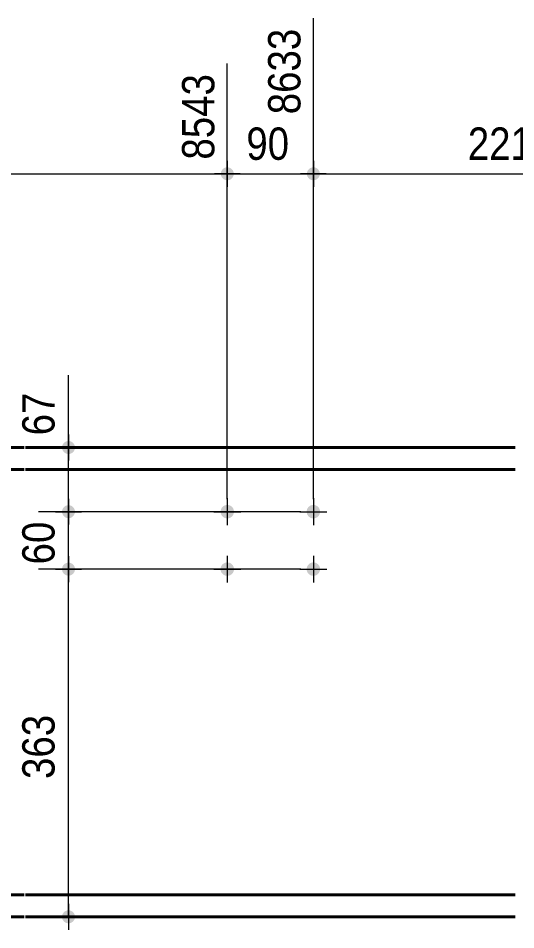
# Model space of a CAD drawing. Header units: millimetres. Extents: x 2 to 410, y 5 to 282.
# Drawn here: x 266.2 to 306.2, y 132.9 to 206.1 of the extents above; entities that cross this region are included whole.
import ezdxf

# ---------------------------------------------------------------- set-up
doc = ezdxf.new("R2010")
doc.units = ezdxf.units.MM
for name, color, linetype, lineweight in [('Boulon', 7, 'Continuous', 0), ('Cotation', 7, 'Continuous', 0), ('Piece', 2, 'Continuous', 0)]:
    doc.layers.add(name, color=color, linetype=linetype, lineweight=lineweight)
doc.styles.add('ARIAL', font='ARIAL.TTF')

# ---------------------------------------------------------------- blocks, each defined once
blk = doc.blocks.new('*A7')
at = {"layer": 'Boulon'}
for points in [[(289.393, 166.469), (289.395, 166.495), (289.398, 166.521), (289.402, 166.547), (289.408, 166.573), (289.415, 166.598), (289.424, 166.623), (289.433, 166.648), (289.444, 166.672), (289.456, 166.696), (289.469, 166.719), (289.483, 166.741), (289.498, 166.763), (289.514, 166.784), (289.532, 166.804), (289.55, 166.823), (289.569, 166.841), (289.589, 166.858), (289.61, 166.875), (289.631, 166.89), (289.654, 166.904), (289.677, 166.917), (289.7, 166.929), (289.724, 166.94), (289.749, 166.949), (289.774, 166.957), (289.8, 166.964), (289.825, 166.97), (289.852, 166.975), (289.878, 166.978), (289.904, 166.98), (289.931, 166.981), (289.957, 166.98), (289.983, 166.978), (290.01, 166.975), (290.036, 166.97), (290.061, 166.964), (290.087, 166.957), (290.112, 166.949), (290.137, 166.94), (290.161, 166.929), (290.184, 166.917), (290.207, 166.904), (290.23, 166.89), (290.251, 166.875), (290.272, 166.858), (290.292, 166.841), (290.311, 166.823), (290.33, 166.804), (290.347, 166.784), (290.363, 166.763), (290.378, 166.741), (290.392, 166.719), (290.405, 166.696), (290.417, 166.672), (290.428, 166.648), (290.438, 166.623), (290.446, 166.598), (290.453, 166.573), (290.459, 166.547), (290.463, 166.521), (290.466, 166.495), (290.468, 166.469), (290.469, 166.442), (290.468, 166.416), (290.466, 166.389), (290.463, 166.363), (290.459, 166.337), (290.453, 166.311), (290.446, 166.286), (290.438, 166.261), (290.428, 166.236), (290.417, 166.212), (290.405, 166.188), (290.392, 166.165), (290.378, 166.143), (290.363, 166.121), (290.347, 166.1), (290.33, 166.08), (290.311, 166.061), (290.292, 166.043), (290.272, 166.026), (290.251, 166.01), (290.23, 165.994), (290.207, 165.98), (290.184, 165.967), (290.161, 165.955), (290.137, 165.945), (290.112, 165.935), (290.087, 165.927), (290.061, 165.92), (290.036, 165.914), (290.01, 165.909), (289.983, 165.906), (289.957, 165.904), (289.931, 165.904), (289.904, 165.904), (289.878, 165.906), (289.852, 165.909), (289.825, 165.914), (289.8, 165.92), (289.774, 165.927), (289.749, 165.935), (289.724, 165.945), (289.7, 165.955), (289.677, 165.967), (289.654, 165.98), (289.631, 165.994), (289.61, 166.01), (289.589, 166.026), (289.569, 166.043), (289.55, 166.061), (289.532, 166.08), (289.514, 166.1), (289.498, 166.121), (289.483, 166.143), (289.469, 166.165), (289.456, 166.188), (289.444, 166.212), (289.433, 166.236), (289.424, 166.261), (289.415, 166.286), (289.408, 166.311), (289.402, 166.337), (289.398, 166.363), (289.395, 166.389), (289.393, 166.416), (289.392, 166.442)], [(289.393, 161.853), (289.395, 161.879), (289.398, 161.906), (289.402, 161.932), (289.408, 161.958), (289.415, 161.983), (289.424, 162.008), (289.433, 162.033), (289.444, 162.057), (289.456, 162.081), (289.469, 162.104), (289.483, 162.126), (289.498, 162.147), (289.514, 162.168), (289.532, 162.188), (289.55, 162.207), (289.569, 162.226), (289.589, 162.243), (289.61, 162.259), (289.631, 162.274), (289.654, 162.289), (289.677, 162.302), (289.7, 162.313), (289.724, 162.324), (289.749, 162.334), (289.774, 162.342), (289.8, 162.349), (289.825, 162.355), (289.852, 162.359), (289.878, 162.363), (289.904, 162.365), (289.931, 162.365), (289.957, 162.365), (289.983, 162.363), (290.01, 162.359), (290.036, 162.355), (290.061, 162.349), (290.087, 162.342), (290.112, 162.334), (290.137, 162.324), (290.161, 162.313), (290.184, 162.302), (290.207, 162.289), (290.23, 162.274), (290.251, 162.259), (290.272, 162.243), (290.292, 162.226), (290.311, 162.207), (290.33, 162.188), (290.347, 162.168), (290.363, 162.147), (290.378, 162.126), (290.392, 162.104), (290.405, 162.081), (290.417, 162.057), (290.428, 162.033), (290.438, 162.008), (290.446, 161.983), (290.453, 161.958), (290.459, 161.932), (290.463, 161.906), (290.466, 161.879), (290.468, 161.853), (290.469, 161.827), (290.468, 161.8), (290.466, 161.774), (290.463, 161.748), (290.459, 161.722), (290.453, 161.696), (290.446, 161.67), (290.438, 161.645), (290.428, 161.621), (290.417, 161.596), (290.405, 161.573), (290.392, 161.55), (290.378, 161.528), (290.363, 161.506), (290.347, 161.485), (290.33, 161.465), (290.311, 161.446), (290.292, 161.428), (290.272, 161.41), (290.251, 161.394), (290.23, 161.379), (290.207, 161.365), (290.184, 161.352), (290.161, 161.34), (290.137, 161.329), (290.112, 161.32), (290.087, 161.311), (290.061, 161.304), (290.036, 161.299), (290.01, 161.294), (289.983, 161.291), (289.957, 161.289), (289.931, 161.288), (289.904, 161.289), (289.878, 161.291), (289.852, 161.294), (289.825, 161.299), (289.8, 161.304), (289.774, 161.311), (289.749, 161.32), (289.724, 161.329), (289.7, 161.34), (289.677, 161.352), (289.654, 161.365), (289.631, 161.379), (289.61, 161.394), (289.589, 161.41), (289.569, 161.428), (289.55, 161.446), (289.532, 161.465), (289.514, 161.485), (289.498, 161.506), (289.483, 161.528), (289.469, 161.55), (289.456, 161.573), (289.444, 161.596), (289.433, 161.621), (289.424, 161.645), (289.415, 161.67), (289.408, 161.696), (289.402, 161.722), (289.398, 161.748), (289.395, 161.774), (289.393, 161.8), (289.392, 161.827)]]:
    blk.add_hatch(color=256, dxfattribs=at).paths.add_polyline_path(points, flags=17)
at = {"layer": 'Boulon', "linetype": 'Continuous', "lineweight": 0}
for p, q in [((289.931, 167.519), (289.931, 165.365)), ((288.854, 166.442), (291.007, 166.442)), ((289.931, 162.904), (289.931, 160.75)), ((288.854, 161.827), (291.007, 161.827))]:
    blk.add_line(p, q, dxfattribs=at)
blk = doc.blocks.new('*A8')
at = {"layer": 'Boulon'}
for points in [[(282.47, 166.469), (282.472, 166.495), (282.475, 166.521), (282.479, 166.547), (282.485, 166.573), (282.492, 166.598), (282.5, 166.623), (282.51, 166.648), (282.521, 166.672), (282.533, 166.696), (282.546, 166.719), (282.56, 166.741), (282.575, 166.763), (282.591, 166.784), (282.608, 166.804), (282.627, 166.823), (282.646, 166.841), (282.666, 166.858), (282.687, 166.875), (282.708, 166.89), (282.731, 166.904), (282.754, 166.917), (282.777, 166.929), (282.801, 166.94), (282.826, 166.949), (282.851, 166.957), (282.877, 166.964), (282.902, 166.97), (282.928, 166.975), (282.955, 166.978), (282.981, 166.98), (283.007, 166.981), (283.034, 166.98), (283.06, 166.978), (283.086, 166.975), (283.113, 166.97), (283.138, 166.964), (283.164, 166.957), (283.189, 166.949), (283.214, 166.94), (283.238, 166.929), (283.261, 166.917), (283.284, 166.904), (283.307, 166.89), (283.328, 166.875), (283.349, 166.858), (283.369, 166.841), (283.388, 166.823), (283.406, 166.804), (283.424, 166.784), (283.44, 166.763), (283.455, 166.741), (283.469, 166.719), (283.482, 166.696), (283.494, 166.672), (283.505, 166.648), (283.514, 166.623), (283.523, 166.598), (283.53, 166.573), (283.536, 166.547), (283.54, 166.521), (283.543, 166.495), (283.545, 166.469), (283.546, 166.442), (283.545, 166.416), (283.543, 166.389), (283.54, 166.363), (283.536, 166.337), (283.53, 166.311), (283.523, 166.286), (283.514, 166.261), (283.505, 166.236), (283.494, 166.212), (283.482, 166.188), (283.469, 166.165), (283.455, 166.143), (283.44, 166.121), (283.424, 166.1), (283.406, 166.08), (283.388, 166.061), (283.369, 166.043), (283.349, 166.026), (283.328, 166.01), (283.307, 165.994), (283.284, 165.98), (283.261, 165.967), (283.238, 165.955), (283.214, 165.945), (283.189, 165.935), (283.164, 165.927), (283.138, 165.92), (283.113, 165.914), (283.086, 165.909), (283.06, 165.906), (283.034, 165.904), (283.007, 165.904), (282.981, 165.904), (282.955, 165.906), (282.928, 165.909), (282.902, 165.914), (282.877, 165.92), (282.851, 165.927), (282.826, 165.935), (282.801, 165.945), (282.777, 165.955), (282.754, 165.967), (282.731, 165.98), (282.708, 165.994), (282.687, 166.01), (282.666, 166.026), (282.646, 166.043), (282.627, 166.061), (282.608, 166.08), (282.591, 166.1), (282.575, 166.121), (282.56, 166.143), (282.546, 166.165), (282.533, 166.188), (282.521, 166.212), (282.51, 166.236), (282.5, 166.261), (282.492, 166.286), (282.485, 166.311), (282.479, 166.337), (282.475, 166.363), (282.472, 166.389), (282.47, 166.416), (282.469, 166.442)], [(282.47, 161.853), (282.472, 161.879), (282.475, 161.906), (282.479, 161.932), (282.485, 161.958), (282.492, 161.983), (282.5, 162.008), (282.51, 162.033), (282.521, 162.057), (282.533, 162.081), (282.546, 162.104), (282.56, 162.126), (282.575, 162.147), (282.591, 162.168), (282.608, 162.188), (282.627, 162.207), (282.646, 162.226), (282.666, 162.243), (282.687, 162.259), (282.708, 162.274), (282.731, 162.289), (282.754, 162.302), (282.777, 162.313), (282.801, 162.324), (282.826, 162.334), (282.851, 162.342), (282.877, 162.349), (282.902, 162.355), (282.928, 162.359), (282.955, 162.363), (282.981, 162.365), (283.007, 162.365), (283.034, 162.365), (283.06, 162.363), (283.086, 162.359), (283.113, 162.355), (283.138, 162.349), (283.164, 162.342), (283.189, 162.334), (283.214, 162.324), (283.238, 162.313), (283.261, 162.302), (283.284, 162.289), (283.307, 162.274), (283.328, 162.259), (283.349, 162.243), (283.369, 162.226), (283.388, 162.207), (283.406, 162.188), (283.424, 162.168), (283.44, 162.147), (283.455, 162.126), (283.469, 162.104), (283.482, 162.081), (283.494, 162.057), (283.505, 162.033), (283.514, 162.008), (283.523, 161.983), (283.53, 161.958), (283.536, 161.932), (283.54, 161.906), (283.543, 161.879), (283.545, 161.853), (283.546, 161.827), (283.545, 161.8), (283.543, 161.774), (283.54, 161.748), (283.536, 161.722), (283.53, 161.696), (283.523, 161.67), (283.514, 161.645), (283.505, 161.621), (283.494, 161.596), (283.482, 161.573), (283.469, 161.55), (283.455, 161.528), (283.44, 161.506), (283.424, 161.485), (283.406, 161.465), (283.388, 161.446), (283.369, 161.428), (283.349, 161.41), (283.328, 161.394), (283.307, 161.379), (283.284, 161.365), (283.261, 161.352), (283.238, 161.34), (283.214, 161.329), (283.189, 161.32), (283.164, 161.311), (283.138, 161.304), (283.113, 161.299), (283.086, 161.294), (283.06, 161.291), (283.034, 161.289), (283.007, 161.288), (282.981, 161.289), (282.955, 161.291), (282.928, 161.294), (282.902, 161.299), (282.877, 161.304), (282.851, 161.311), (282.826, 161.32), (282.801, 161.329), (282.777, 161.34), (282.754, 161.352), (282.731, 161.365), (282.708, 161.379), (282.687, 161.394), (282.666, 161.41), (282.646, 161.428), (282.627, 161.446), (282.608, 161.465), (282.591, 161.485), (282.575, 161.506), (282.56, 161.528), (282.546, 161.55), (282.533, 161.573), (282.521, 161.596), (282.51, 161.621), (282.5, 161.645), (282.492, 161.67), (282.485, 161.696), (282.479, 161.722), (282.475, 161.748), (282.472, 161.774), (282.47, 161.8), (282.469, 161.827)]]:
    blk.add_hatch(color=256, dxfattribs=at).paths.add_polyline_path(points, flags=17)
at = {"layer": 'Boulon', "linetype": 'Continuous', "lineweight": 0}
for p, q in [((283.007, 167.519), (283.007, 165.365)), ((281.931, 166.442), (284.084, 166.442)), ((283.007, 162.904), (283.007, 160.75)), ((281.931, 161.827), (284.084, 161.827))]:
    blk.add_line(p, q, dxfattribs=at)
blk = doc.blocks.new('*A16')
at = {"layer": 'Piece', "color": 2, "linetype": 'Continuous', "lineweight": 40}
for p, q in [((221.75595, 171.595927), (266.679027, 171.595927)), ((266.779027, 171.595927), (306.158974, 171.595927)), ((266.679027, 169.826697), (221.75595, 169.826697)), ((306.158974, 169.826697), (266.779027, 169.826697)), ((266.679027, 135.67285), (221.75595, 135.67285)), ((306.158974, 135.67285), (266.779027, 135.67285)), ((221.75595, 133.90362), (266.679027, 133.90362)), ((266.779027, 133.90362), (306.158974, 133.90362))]:
    blk.add_line(p, q, dxfattribs=at)
blk = doc.blocks.new('*A70')
at = {"layer": 'Cotation'}
for points in [[(270.214, 161.307), (270.188, 161.309), (270.163, 161.312), (270.138, 161.317), (270.113, 161.322), (270.088, 161.329), (270.064, 161.337), (270.04, 161.346), (270.017, 161.357), (269.994, 161.368), (269.972, 161.381), (269.95, 161.394), (269.929, 161.409), (269.909, 161.425), (269.89, 161.441), (269.871, 161.459), (269.854, 161.477), (269.837, 161.497), (269.821, 161.517), (269.807, 161.538), (269.793, 161.559), (269.781, 161.582), (269.769, 161.604), (269.759, 161.628), (269.75, 161.652), (269.742, 161.676), (269.735, 161.7), (269.729, 161.725), (269.725, 161.75), (269.722, 161.776), (269.72, 161.801), (269.719, 161.827), (269.72, 161.852), (269.722, 161.878), (269.725, 161.903), (269.729, 161.928), (269.735, 161.953), (269.742, 161.978), (269.75, 162.002), (269.759, 162.026), (269.769, 162.049), (269.781, 162.072), (269.793, 162.094), (269.807, 162.116), (269.821, 162.136), (269.837, 162.157), (269.854, 162.176), (269.871, 162.194), (269.89, 162.212), (269.909, 162.229), (269.929, 162.244), (269.95, 162.259), (269.972, 162.273), (269.994, 162.285), (270.017, 162.297), (270.04, 162.307), (270.064, 162.316), (270.088, 162.324), (270.113, 162.331), (270.138, 162.337), (270.163, 162.341), (270.188, 162.344), (270.214, 162.346), (270.239, 162.347), (270.265, 162.346), (270.29, 162.344), (270.315, 162.341), (270.341, 162.337), (270.365, 162.331), (270.39, 162.324), (270.414, 162.316), (270.438, 162.307), (270.461, 162.297), (270.484, 162.285), (270.506, 162.273), (270.528, 162.259), (270.549, 162.244), (270.569, 162.229), (270.588, 162.212), (270.607, 162.194), (270.624, 162.176), (270.641, 162.157), (270.657, 162.136), (270.671, 162.116), (270.685, 162.094), (270.698, 162.072), (270.709, 162.049), (270.72, 162.026), (270.729, 162.002), (270.737, 161.978), (270.744, 161.953), (270.749, 161.928), (270.753, 161.903), (270.757, 161.878), (270.758, 161.852), (270.759, 161.827), (270.758, 161.801), (270.757, 161.776), (270.753, 161.75), (270.749, 161.725), (270.744, 161.7), (270.737, 161.676), (270.729, 161.652), (270.72, 161.628), (270.709, 161.604), (270.698, 161.582), (270.685, 161.559), (270.671, 161.538), (270.657, 161.517), (270.641, 161.497), (270.624, 161.477), (270.607, 161.459), (270.588, 161.441), (270.569, 161.425), (270.549, 161.409), (270.528, 161.394), (270.506, 161.381), (270.484, 161.368), (270.461, 161.357), (270.438, 161.346), (270.414, 161.337), (270.39, 161.329), (270.365, 161.322), (270.341, 161.317), (270.315, 161.312), (270.29, 161.309), (270.265, 161.307), (270.239, 161.307)], [(270.214, 133.384), (270.188, 133.386), (270.163, 133.389), (270.138, 133.394), (270.113, 133.399), (270.088, 133.406), (270.064, 133.414), (270.04, 133.423), (270.017, 133.434), (269.994, 133.445), (269.972, 133.458), (269.95, 133.471), (269.929, 133.486), (269.909, 133.502), (269.89, 133.518), (269.871, 133.536), (269.854, 133.554), (269.837, 133.574), (269.821, 133.594), (269.807, 133.615), (269.793, 133.636), (269.781, 133.658), (269.769, 133.681), (269.759, 133.705), (269.75, 133.728), (269.742, 133.753), (269.735, 133.777), (269.729, 133.802), (269.725, 133.827), (269.722, 133.853), (269.72, 133.878), (269.719, 133.904), (269.72, 133.929), (269.722, 133.955), (269.725, 133.98), (269.729, 134.005), (269.735, 134.03), (269.742, 134.055), (269.75, 134.079), (269.759, 134.103), (269.769, 134.126), (269.781, 134.149), (269.793, 134.171), (269.807, 134.193), (269.821, 134.213), (269.837, 134.234), (269.854, 134.253), (269.871, 134.271), (269.89, 134.289), (269.909, 134.306), (269.929, 134.321), (269.95, 134.336), (269.972, 134.35), (269.994, 134.362), (270.017, 134.374), (270.04, 134.384), (270.064, 134.393), (270.088, 134.401), (270.113, 134.408), (270.138, 134.414), (270.163, 134.418), (270.188, 134.421), (270.214, 134.423), (270.239, 134.424), (270.265, 134.423), (270.29, 134.421), (270.315, 134.418), (270.341, 134.414), (270.365, 134.408), (270.39, 134.401), (270.414, 134.393), (270.438, 134.384), (270.461, 134.374), (270.484, 134.362), (270.506, 134.35), (270.528, 134.336), (270.549, 134.321), (270.569, 134.306), (270.588, 134.289), (270.607, 134.271), (270.624, 134.253), (270.641, 134.234), (270.657, 134.213), (270.671, 134.193), (270.685, 134.171), (270.698, 134.149), (270.709, 134.126), (270.72, 134.103), (270.729, 134.079), (270.737, 134.055), (270.744, 134.03), (270.749, 134.005), (270.753, 133.98), (270.757, 133.955), (270.758, 133.929), (270.759, 133.904), (270.758, 133.878), (270.757, 133.853), (270.753, 133.827), (270.749, 133.802), (270.744, 133.777), (270.737, 133.753), (270.729, 133.728), (270.72, 133.705), (270.709, 133.681), (270.698, 133.658), (270.685, 133.636), (270.671, 133.615), (270.657, 133.594), (270.641, 133.574), (270.624, 133.554), (270.607, 133.536), (270.588, 133.518), (270.569, 133.502), (270.549, 133.486), (270.528, 133.471), (270.506, 133.458), (270.484, 133.445), (270.461, 133.434), (270.438, 133.423), (270.414, 133.414), (270.39, 133.406), (270.365, 133.399), (270.341, 133.394), (270.315, 133.389), (270.29, 133.386), (270.265, 133.384), (270.239, 133.384)]]:
    blk.add_hatch(color=256, dxfattribs=at).paths.add_polyline_path(points, flags=17)
at = {"layer": 'Cotation', "linetype": 'Continuous', "lineweight": 0}
for p, q in [((270.239, 162.867), (270.239, 160.787)), ((270.239, 161.827), (270.239, 162.867)), ((288.931, 161.827), (269.639, 161.827)), ((269.639, 161.827), (271.279, 161.827)), ((270.239, 133.904), (270.239, 161.827)), ((270.239, 134.944), (270.239, 132.864)), ((282.007, 133.904), (267.819, 133.904)), ((269.199, 133.904), (271.279, 133.904)), ((270.239, 133.904), (270.239, 132.864))]:
    blk.add_line(p, q, dxfattribs=at)
at = {"layer": 'Cotation'}
for p in [(270.239, 161.827), (270.239, 133.904)]:
    blk.add_point(p, dxfattribs=at)
at = {"layer": 'Cotation', "style": 'ARIAL', "width": 0.85}
blk.add_text('363', height=2.6, rotation=90.00021, dxfattribs=at).set_placement((269.119, 144.973))
blk = doc.blocks.new('*A71')
at = {"layer": 'Cotation'}
for points in [[(270.214, 165.923), (270.188, 165.925), (270.163, 165.928), (270.138, 165.932), (270.113, 165.938), (270.088, 165.944), (270.064, 165.952), (270.04, 165.962), (270.017, 165.972), (269.994, 165.983), (269.972, 165.996), (269.95, 166.01), (269.929, 166.024), (269.909, 166.04), (269.89, 166.057), (269.871, 166.074), (269.854, 166.093), (269.837, 166.112), (269.821, 166.132), (269.807, 166.153), (269.793, 166.175), (269.781, 166.197), (269.769, 166.22), (269.759, 166.243), (269.75, 166.267), (269.742, 166.291), (269.735, 166.316), (269.729, 166.341), (269.725, 166.366), (269.722, 166.391), (269.72, 166.417), (269.719, 166.442), (269.72, 166.468), (269.722, 166.493), (269.725, 166.518), (269.729, 166.544), (269.735, 166.568), (269.742, 166.593), (269.75, 166.617), (269.759, 166.641), (269.769, 166.664), (269.781, 166.687), (269.793, 166.709), (269.807, 166.731), (269.821, 166.752), (269.837, 166.772), (269.854, 166.791), (269.871, 166.81), (269.89, 166.827), (269.909, 166.844), (269.929, 166.86), (269.95, 166.874), (269.972, 166.888), (269.994, 166.901), (270.017, 166.912), (270.04, 166.922), (270.064, 166.932), (270.088, 166.94), (270.113, 166.946), (270.138, 166.952), (270.163, 166.956), (270.188, 166.96), (270.214, 166.961), (270.239, 166.962), (270.265, 166.961), (270.29, 166.96), (270.315, 166.956), (270.341, 166.952), (270.365, 166.946), (270.39, 166.94), (270.414, 166.932), (270.438, 166.922), (270.461, 166.912), (270.484, 166.901), (270.506, 166.888), (270.528, 166.874), (270.549, 166.86), (270.569, 166.844), (270.588, 166.827), (270.607, 166.81), (270.624, 166.791), (270.641, 166.772), (270.657, 166.752), (270.671, 166.731), (270.685, 166.709), (270.698, 166.687), (270.709, 166.664), (270.72, 166.641), (270.729, 166.617), (270.737, 166.593), (270.744, 166.568), (270.749, 166.544), (270.753, 166.518), (270.757, 166.493), (270.758, 166.468), (270.759, 166.442), (270.758, 166.417), (270.757, 166.391), (270.753, 166.366), (270.749, 166.341), (270.744, 166.316), (270.737, 166.291), (270.729, 166.267), (270.72, 166.243), (270.709, 166.22), (270.698, 166.197), (270.685, 166.175), (270.671, 166.153), (270.657, 166.132), (270.641, 166.112), (270.624, 166.093), (270.607, 166.074), (270.588, 166.057), (270.569, 166.04), (270.549, 166.024), (270.528, 166.01), (270.506, 165.996), (270.484, 165.983), (270.461, 165.972), (270.438, 165.962), (270.414, 165.952), (270.39, 165.944), (270.365, 165.938), (270.341, 165.932), (270.315, 165.928), (270.29, 165.925), (270.265, 165.923), (270.239, 165.922)], [(270.214, 161.307), (270.188, 161.309), (270.163, 161.312), (270.138, 161.317), (270.113, 161.322), (270.088, 161.329), (270.064, 161.337), (270.04, 161.346), (270.017, 161.357), (269.994, 161.368), (269.972, 161.381), (269.95, 161.394), (269.929, 161.409), (269.909, 161.425), (269.89, 161.441), (269.871, 161.459), (269.854, 161.477), (269.837, 161.497), (269.821, 161.517), (269.807, 161.538), (269.793, 161.559), (269.781, 161.582), (269.769, 161.604), (269.759, 161.628), (269.75, 161.652), (269.742, 161.676), (269.735, 161.7), (269.729, 161.725), (269.725, 161.75), (269.722, 161.776), (269.72, 161.801), (269.719, 161.827), (269.72, 161.852), (269.722, 161.878), (269.725, 161.903), (269.729, 161.928), (269.735, 161.953), (269.742, 161.978), (269.75, 162.002), (269.759, 162.026), (269.769, 162.049), (269.781, 162.072), (269.793, 162.094), (269.807, 162.116), (269.821, 162.136), (269.837, 162.157), (269.854, 162.176), (269.871, 162.194), (269.89, 162.212), (269.909, 162.229), (269.929, 162.244), (269.95, 162.259), (269.972, 162.273), (269.994, 162.285), (270.017, 162.297), (270.04, 162.307), (270.064, 162.316), (270.088, 162.324), (270.113, 162.331), (270.138, 162.337), (270.163, 162.341), (270.188, 162.344), (270.214, 162.346), (270.239, 162.347), (270.265, 162.346), (270.29, 162.344), (270.315, 162.341), (270.341, 162.337), (270.365, 162.331), (270.39, 162.324), (270.414, 162.316), (270.438, 162.307), (270.461, 162.297), (270.484, 162.285), (270.506, 162.273), (270.528, 162.259), (270.549, 162.244), (270.569, 162.229), (270.588, 162.212), (270.607, 162.194), (270.624, 162.176), (270.641, 162.157), (270.657, 162.136), (270.671, 162.116), (270.685, 162.094), (270.698, 162.072), (270.709, 162.049), (270.72, 162.026), (270.729, 162.002), (270.737, 161.978), (270.744, 161.953), (270.749, 161.928), (270.753, 161.903), (270.757, 161.878), (270.758, 161.852), (270.759, 161.827), (270.758, 161.801), (270.757, 161.776), (270.753, 161.75), (270.749, 161.725), (270.744, 161.7), (270.737, 161.676), (270.729, 161.652), (270.72, 161.628), (270.709, 161.604), (270.698, 161.582), (270.685, 161.559), (270.671, 161.538), (270.657, 161.517), (270.641, 161.497), (270.624, 161.477), (270.607, 161.459), (270.588, 161.441), (270.569, 161.425), (270.549, 161.409), (270.528, 161.394), (270.506, 161.381), (270.484, 161.368), (270.461, 161.357), (270.438, 161.346), (270.414, 161.337), (270.39, 161.329), (270.365, 161.322), (270.341, 161.317), (270.315, 161.312), (270.29, 161.309), (270.265, 161.307), (270.239, 161.307)]]:
    blk.add_hatch(color=256, dxfattribs=at).paths.add_polyline_path(points, flags=17)
at = {"layer": 'Cotation', "linetype": 'Continuous', "lineweight": 0}
for p, q in [((270.239, 167.482), (270.239, 165.402)), ((270.239, 166.442), (270.239, 167.482)), ((288.931, 166.442), (267.819, 166.442)), ((269.199, 166.442), (271.279, 166.442)), ((270.239, 161.827), (270.239, 166.442)), ((270.239, 162.867), (270.239, 160.787)), ((288.931, 161.827), (267.819, 161.827)), ((269.199, 161.827), (271.279, 161.827)), ((270.239, 161.827), (270.239, 160.787))]:
    blk.add_line(p, q, dxfattribs=at)
at = {"layer": 'Cotation'}
for p in [(270.239, 166.442), (270.239, 161.827)]:
    blk.add_point(p, dxfattribs=at)
at = {"layer": 'Cotation', "style": 'ARIAL', "width": 0.85}
blk.add_text('60', height=2.6, rotation=90.00021, dxfattribs=at).set_placement((269.119, 162.206))
blk = doc.blocks.new('*A72')
at = {"layer": 'Cotation'}
for points in [[(270.214, 171.077), (270.188, 171.078), (270.163, 171.082), (270.138, 171.086), (270.113, 171.092), (270.088, 171.098), (270.064, 171.106), (270.04, 171.116), (270.017, 171.126), (269.994, 171.137), (269.972, 171.15), (269.95, 171.164), (269.929, 171.178), (269.909, 171.194), (269.89, 171.211), (269.871, 171.228), (269.854, 171.247), (269.837, 171.266), (269.821, 171.286), (269.807, 171.307), (269.793, 171.329), (269.781, 171.351), (269.769, 171.374), (269.759, 171.397), (269.75, 171.421), (269.742, 171.445), (269.735, 171.47), (269.729, 171.494), (269.725, 171.52), (269.722, 171.545), (269.72, 171.57), (269.719, 171.596), (269.72, 171.621), (269.722, 171.647), (269.725, 171.672), (269.729, 171.697), (269.735, 171.722), (269.742, 171.747), (269.75, 171.771), (269.759, 171.795), (269.769, 171.818), (269.781, 171.841), (269.793, 171.863), (269.807, 171.885), (269.821, 171.906), (269.837, 171.926), (269.854, 171.945), (269.871, 171.964), (269.89, 171.981), (269.909, 171.998), (269.929, 172.014), (269.95, 172.028), (269.972, 172.042), (269.994, 172.055), (270.017, 172.066), (270.04, 172.076), (270.064, 172.086), (270.088, 172.094), (270.113, 172.1), (270.138, 172.106), (270.163, 172.11), (270.188, 172.113), (270.214, 172.115), (270.239, 172.116), (270.265, 172.115), (270.29, 172.113), (270.315, 172.11), (270.341, 172.106), (270.365, 172.1), (270.39, 172.094), (270.414, 172.086), (270.438, 172.076), (270.461, 172.066), (270.484, 172.055), (270.506, 172.042), (270.528, 172.028), (270.549, 172.014), (270.569, 171.998), (270.588, 171.981), (270.607, 171.964), (270.624, 171.945), (270.641, 171.926), (270.657, 171.906), (270.671, 171.885), (270.685, 171.863), (270.698, 171.841), (270.709, 171.818), (270.72, 171.795), (270.729, 171.771), (270.737, 171.747), (270.744, 171.722), (270.749, 171.697), (270.753, 171.672), (270.757, 171.647), (270.758, 171.621), (270.759, 171.596), (270.758, 171.57), (270.757, 171.545), (270.753, 171.52), (270.749, 171.494), (270.744, 171.47), (270.737, 171.445), (270.729, 171.421), (270.72, 171.397), (270.709, 171.374), (270.698, 171.351), (270.685, 171.329), (270.671, 171.307), (270.657, 171.286), (270.641, 171.266), (270.624, 171.247), (270.607, 171.228), (270.588, 171.211), (270.569, 171.194), (270.549, 171.178), (270.528, 171.164), (270.506, 171.15), (270.484, 171.137), (270.461, 171.126), (270.438, 171.116), (270.414, 171.106), (270.39, 171.098), (270.365, 171.092), (270.341, 171.086), (270.315, 171.082), (270.29, 171.078), (270.265, 171.077), (270.239, 171.076)], [(270.214, 165.923), (270.188, 165.925), (270.163, 165.928), (270.138, 165.932), (270.113, 165.938), (270.088, 165.944), (270.064, 165.952), (270.04, 165.962), (270.017, 165.972), (269.994, 165.983), (269.972, 165.996), (269.95, 166.01), (269.929, 166.024), (269.909, 166.04), (269.89, 166.057), (269.871, 166.074), (269.854, 166.093), (269.837, 166.112), (269.821, 166.132), (269.807, 166.153), (269.793, 166.175), (269.781, 166.197), (269.769, 166.22), (269.759, 166.243), (269.75, 166.267), (269.742, 166.291), (269.735, 166.316), (269.729, 166.341), (269.725, 166.366), (269.722, 166.391), (269.72, 166.417), (269.719, 166.442), (269.72, 166.468), (269.722, 166.493), (269.725, 166.518), (269.729, 166.544), (269.735, 166.568), (269.742, 166.593), (269.75, 166.617), (269.759, 166.641), (269.769, 166.664), (269.781, 166.687), (269.793, 166.709), (269.807, 166.731), (269.821, 166.752), (269.837, 166.772), (269.854, 166.791), (269.871, 166.81), (269.89, 166.827), (269.909, 166.844), (269.929, 166.86), (269.95, 166.874), (269.972, 166.888), (269.994, 166.901), (270.017, 166.912), (270.04, 166.922), (270.064, 166.932), (270.088, 166.94), (270.113, 166.946), (270.138, 166.952), (270.163, 166.956), (270.188, 166.96), (270.214, 166.961), (270.239, 166.962), (270.265, 166.961), (270.29, 166.96), (270.315, 166.956), (270.341, 166.952), (270.365, 166.946), (270.39, 166.94), (270.414, 166.932), (270.438, 166.922), (270.461, 166.912), (270.484, 166.901), (270.506, 166.888), (270.528, 166.874), (270.549, 166.86), (270.569, 166.844), (270.588, 166.827), (270.607, 166.81), (270.624, 166.791), (270.641, 166.772), (270.657, 166.752), (270.671, 166.731), (270.685, 166.709), (270.698, 166.687), (270.709, 166.664), (270.72, 166.641), (270.729, 166.617), (270.737, 166.593), (270.744, 166.568), (270.749, 166.544), (270.753, 166.518), (270.757, 166.493), (270.758, 166.468), (270.759, 166.442), (270.758, 166.417), (270.757, 166.391), (270.753, 166.366), (270.749, 166.341), (270.744, 166.316), (270.737, 166.291), (270.729, 166.267), (270.72, 166.243), (270.709, 166.22), (270.698, 166.197), (270.685, 166.175), (270.671, 166.153), (270.657, 166.132), (270.641, 166.112), (270.624, 166.093), (270.607, 166.074), (270.588, 166.057), (270.569, 166.04), (270.549, 166.024), (270.528, 166.01), (270.506, 165.996), (270.484, 165.983), (270.461, 165.972), (270.438, 165.962), (270.414, 165.952), (270.39, 165.944), (270.365, 165.938), (270.341, 165.932), (270.315, 165.928), (270.29, 165.925), (270.265, 165.923), (270.239, 165.922)]]:
    blk.add_hatch(color=256, dxfattribs=at).paths.add_polyline_path(points, flags=17)
at = {"layer": 'Cotation', "linetype": 'Continuous', "lineweight": 0}
for p, q in [((270.239, 171.596), (270.239, 177.403)), ((270.239, 171.596), (270.239, 177.403)), ((270.239, 172.636), (270.239, 170.556)), ((282.007, 171.596), (267.819, 171.596)), ((269.199, 171.596), (271.279, 171.596)), ((270.239, 166.442), (270.239, 171.596)), ((270.239, 167.482), (270.239, 165.402)), ((288.931, 166.442), (269.639, 166.442)), ((269.639, 166.442), (271.279, 166.442)), ((270.239, 166.442), (270.239, 165.402))]:
    blk.add_line(p, q, dxfattribs=at)
at = {"layer": 'Cotation'}
for p in [(270.239, 171.596), (270.239, 166.442)]:
    blk.add_point(p, dxfattribs=at)
at = {"layer": 'Cotation', "style": 'ARIAL', "width": 0.85}
blk.add_text('67', height=2.6, rotation=90.00021, dxfattribs=at).set_placement((269.119, 172.571))
blk = doc.blocks.new('*A88')
at = {"layer": 'Cotation'}
blk.add_hatch(color=256, dxfattribs=at).paths.add_polyline_path([(282.982, 193.059), (282.956, 193.061), (282.931, 193.064), (282.906, 193.069), (282.881, 193.074), (282.857, 193.081), (282.832, 193.089), (282.808, 193.098), (282.785, 193.108), (282.762, 193.12), (282.74, 193.133), (282.719, 193.146), (282.698, 193.161), (282.678, 193.177), (282.658, 193.193), (282.64, 193.211), (282.622, 193.229), (282.605, 193.249), (282.59, 193.269), (282.575, 193.29), (282.561, 193.311), (282.549, 193.333), (282.537, 193.356), (282.527, 193.38), (282.518, 193.403), (282.51, 193.428), (282.503, 193.452), (282.497, 193.477), (282.493, 193.502), (282.49, 193.528), (282.488, 193.553), (282.487, 193.579), (282.488, 193.604), (282.49, 193.63), (282.493, 193.655), (282.497, 193.68), (282.503, 193.705), (282.51, 193.73), (282.518, 193.754), (282.527, 193.778), (282.537, 193.801), (282.549, 193.824), (282.561, 193.846), (282.575, 193.867), (282.59, 193.888), (282.605, 193.908), (282.622, 193.928), (282.64, 193.946), (282.658, 193.964), (282.678, 193.981), (282.698, 193.996), (282.719, 194.011), (282.74, 194.025), (282.762, 194.037), (282.785, 194.049), (282.808, 194.059), (282.832, 194.068), (282.857, 194.076), (282.881, 194.083), (282.906, 194.089), (282.931, 194.093), (282.956, 194.096), (282.982, 194.098), (283.007, 194.099), (283.033, 194.098), (283.058, 194.096), (283.084, 194.093), (283.109, 194.089), (283.134, 194.083), (283.158, 194.076), (283.183, 194.068), (283.206, 194.059), (283.23, 194.049), (283.253, 194.037), (283.275, 194.025), (283.296, 194.011), (283.317, 193.996), (283.337, 193.981), (283.357, 193.964), (283.375, 193.946), (283.393, 193.928), (283.409, 193.908), (283.425, 193.888), (283.44, 193.867), (283.453, 193.846), (283.466, 193.824), (283.478, 193.801), (283.488, 193.778), (283.497, 193.754), (283.505, 193.73), (283.512, 193.705), (283.517, 193.68), (283.522, 193.655), (283.525, 193.63), (283.527, 193.604), (283.527, 193.579), (283.527, 193.553), (283.525, 193.528), (283.522, 193.502), (283.517, 193.477), (283.512, 193.452), (283.505, 193.428), (283.497, 193.403), (283.488, 193.38), (283.478, 193.356), (283.466, 193.333), (283.453, 193.311), (283.44, 193.29), (283.425, 193.269), (283.409, 193.249), (283.393, 193.229), (283.375, 193.211), (283.357, 193.193), (283.337, 193.177), (283.317, 193.161), (283.296, 193.146), (283.275, 193.133), (283.253, 193.12), (283.23, 193.108), (283.206, 193.098), (283.183, 193.089), (283.158, 193.081), (283.134, 193.074), (283.109, 193.069), (283.084, 193.064), (283.058, 193.061), (283.033, 193.059), (283.007, 193.059)], flags=17)
at = {"layer": 'Cotation', "linetype": 'Continuous', "lineweight": 0}
for p, q in [((283.007, 167.442), (283.007, 202.432)), ((283.007, 194.619), (283.007, 192.539)), ((205.428, 193.579), (283.007, 193.579)), ((284.047, 193.579), (281.967, 193.579)), ((283.007, 193.579), (284.047, 193.579))]:
    blk.add_line(p, q, dxfattribs=at)
at = {"layer": 'Cotation'}
blk.add_point((283.007, 193.579), dxfattribs=at)
at = {"layer": 'Cotation', "style": 'ARIAL', "width": 0.85}
blk.add_text('8543', height=2.6, rotation=90.00021, dxfattribs=at).set_placement((281.967, 194.719))
blk = doc.blocks.new('*A89')
at = {"layer": 'Cotation'}
for points in [[(282.982, 193.059), (282.956, 193.061), (282.931, 193.064), (282.906, 193.069), (282.881, 193.074), (282.857, 193.081), (282.832, 193.089), (282.808, 193.098), (282.785, 193.108), (282.762, 193.12), (282.74, 193.133), (282.719, 193.146), (282.698, 193.161), (282.678, 193.177), (282.658, 193.193), (282.64, 193.211), (282.622, 193.229), (282.605, 193.249), (282.59, 193.269), (282.575, 193.29), (282.561, 193.311), (282.549, 193.333), (282.537, 193.356), (282.527, 193.38), (282.518, 193.403), (282.51, 193.428), (282.503, 193.452), (282.497, 193.477), (282.493, 193.502), (282.49, 193.528), (282.488, 193.553), (282.487, 193.579), (282.488, 193.604), (282.49, 193.63), (282.493, 193.655), (282.497, 193.68), (282.503, 193.705), (282.51, 193.73), (282.518, 193.754), (282.527, 193.778), (282.537, 193.801), (282.549, 193.824), (282.561, 193.846), (282.575, 193.867), (282.59, 193.888), (282.605, 193.908), (282.622, 193.928), (282.64, 193.946), (282.658, 193.964), (282.678, 193.981), (282.698, 193.996), (282.719, 194.011), (282.74, 194.025), (282.762, 194.037), (282.785, 194.049), (282.808, 194.059), (282.832, 194.068), (282.857, 194.076), (282.881, 194.083), (282.906, 194.089), (282.931, 194.093), (282.956, 194.096), (282.982, 194.098), (283.007, 194.099), (283.033, 194.098), (283.058, 194.096), (283.084, 194.093), (283.109, 194.089), (283.134, 194.083), (283.158, 194.076), (283.183, 194.068), (283.206, 194.059), (283.23, 194.049), (283.253, 194.037), (283.275, 194.025), (283.296, 194.011), (283.317, 193.996), (283.337, 193.981), (283.357, 193.964), (283.375, 193.946), (283.393, 193.928), (283.409, 193.908), (283.425, 193.888), (283.44, 193.867), (283.453, 193.846), (283.466, 193.824), (283.478, 193.801), (283.488, 193.778), (283.497, 193.754), (283.505, 193.73), (283.512, 193.705), (283.517, 193.68), (283.522, 193.655), (283.525, 193.63), (283.527, 193.604), (283.527, 193.579), (283.527, 193.553), (283.525, 193.528), (283.522, 193.502), (283.517, 193.477), (283.512, 193.452), (283.505, 193.428), (283.497, 193.403), (283.488, 193.38), (283.478, 193.356), (283.466, 193.333), (283.453, 193.311), (283.44, 193.29), (283.425, 193.269), (283.409, 193.249), (283.393, 193.229), (283.375, 193.211), (283.357, 193.193), (283.337, 193.177), (283.317, 193.161), (283.296, 193.146), (283.275, 193.133), (283.253, 193.12), (283.23, 193.108), (283.206, 193.098), (283.183, 193.089), (283.158, 193.081), (283.134, 193.074), (283.109, 193.069), (283.084, 193.064), (283.058, 193.061), (283.033, 193.059), (283.007, 193.059)], [(289.905, 193.059), (289.88, 193.061), (289.854, 193.064), (289.829, 193.069), (289.804, 193.074), (289.78, 193.081), (289.755, 193.089), (289.732, 193.098), (289.708, 193.108), (289.685, 193.12), (289.663, 193.133), (289.642, 193.146), (289.621, 193.161), (289.601, 193.177), (289.581, 193.193), (289.563, 193.211), (289.545, 193.229), (289.529, 193.249), (289.513, 193.269), (289.498, 193.29), (289.485, 193.311), (289.472, 193.333), (289.46, 193.356), (289.45, 193.38), (289.441, 193.403), (289.433, 193.428), (289.426, 193.452), (289.421, 193.477), (289.416, 193.502), (289.413, 193.528), (289.411, 193.553), (289.411, 193.579), (289.411, 193.604), (289.413, 193.63), (289.416, 193.655), (289.421, 193.68), (289.426, 193.705), (289.433, 193.73), (289.441, 193.754), (289.45, 193.778), (289.46, 193.801), (289.472, 193.824), (289.485, 193.846), (289.498, 193.867), (289.513, 193.888), (289.529, 193.908), (289.545, 193.928), (289.563, 193.946), (289.581, 193.964), (289.601, 193.981), (289.621, 193.996), (289.642, 194.011), (289.663, 194.025), (289.685, 194.037), (289.708, 194.049), (289.732, 194.059), (289.755, 194.068), (289.78, 194.076), (289.804, 194.083), (289.829, 194.089), (289.854, 194.093), (289.88, 194.096), (289.905, 194.098), (289.931, 194.099), (289.956, 194.098), (289.982, 194.096), (290.007, 194.093), (290.032, 194.089), (290.057, 194.083), (290.081, 194.076), (290.106, 194.068), (290.13, 194.059), (290.153, 194.049), (290.176, 194.037), (290.198, 194.025), (290.219, 194.011), (290.24, 193.996), (290.26, 193.981), (290.28, 193.964), (290.298, 193.946), (290.316, 193.928), (290.333, 193.908), (290.348, 193.888), (290.363, 193.867), (290.377, 193.846), (290.389, 193.824), (290.401, 193.801), (290.411, 193.778), (290.42, 193.754), (290.428, 193.73), (290.435, 193.705), (290.441, 193.68), (290.445, 193.655), (290.448, 193.63), (290.45, 193.604), (290.451, 193.579), (290.45, 193.553), (290.448, 193.528), (290.445, 193.502), (290.441, 193.477), (290.435, 193.452), (290.428, 193.428), (290.42, 193.403), (290.411, 193.38), (290.401, 193.356), (290.389, 193.333), (290.377, 193.311), (290.363, 193.29), (290.348, 193.269), (290.333, 193.249), (290.316, 193.229), (290.298, 193.211), (290.28, 193.193), (290.26, 193.177), (290.24, 193.161), (290.219, 193.146), (290.198, 193.133), (290.176, 193.12), (290.153, 193.108), (290.13, 193.098), (290.106, 193.089), (290.081, 193.081), (290.057, 193.074), (290.032, 193.069), (290.007, 193.064), (289.982, 193.061), (289.956, 193.059), (289.931, 193.059)]]:
    blk.add_hatch(color=256, dxfattribs=at).paths.add_polyline_path(points, flags=17)
at = {"layer": 'Cotation', "linetype": 'Continuous', "lineweight": 0}
for p, q in [((289.931, 167.442), (289.931, 206.072)), ((283.007, 167.442), (283.007, 202.432)), ((283.007, 194.619), (283.007, 192.539)), ((289.931, 194.619), (289.931, 192.539)), ((284.047, 193.579), (281.967, 193.579)), ((283.007, 193.579), (281.967, 193.579)), ((283.007, 193.579), (289.931, 193.579)), ((290.971, 193.579), (288.891, 193.579)), ((289.931, 193.579), (290.971, 193.579))]:
    blk.add_line(p, q, dxfattribs=at)
at = {"layer": 'Cotation'}
for p in [(283.007, 193.579), (289.931, 193.579)]:
    blk.add_point(p, dxfattribs=at)
at = {"layer": 'Cotation', "style": 'ARIAL', "width": 0.85}
blk.add_text('8633', height=2.6, rotation=90.00021, dxfattribs=at).set_placement((288.891, 198.359))
blk.add_text('90', height=2.6, dxfattribs=at).set_placement((284.541, 194.699))
blk = doc.blocks.new('*A90')
at = {"layer": 'Cotation'}
for points in [[(289.905, 193.059), (289.88, 193.061), (289.854, 193.064), (289.829, 193.069), (289.804, 193.074), (289.78, 193.081), (289.755, 193.089), (289.732, 193.098), (289.708, 193.108), (289.685, 193.12), (289.663, 193.133), (289.642, 193.146), (289.621, 193.161), (289.601, 193.177), (289.581, 193.193), (289.563, 193.211), (289.545, 193.229), (289.529, 193.249), (289.513, 193.269), (289.498, 193.29), (289.485, 193.311), (289.472, 193.333), (289.46, 193.356), (289.45, 193.38), (289.441, 193.403), (289.433, 193.428), (289.426, 193.452), (289.421, 193.477), (289.416, 193.502), (289.413, 193.528), (289.411, 193.553), (289.411, 193.579), (289.411, 193.604), (289.413, 193.63), (289.416, 193.655), (289.421, 193.68), (289.426, 193.705), (289.433, 193.73), (289.441, 193.754), (289.45, 193.778), (289.46, 193.801), (289.472, 193.824), (289.485, 193.846), (289.498, 193.867), (289.513, 193.888), (289.529, 193.908), (289.545, 193.928), (289.563, 193.946), (289.581, 193.964), (289.601, 193.981), (289.621, 193.996), (289.642, 194.011), (289.663, 194.025), (289.685, 194.037), (289.708, 194.049), (289.732, 194.059), (289.755, 194.068), (289.78, 194.076), (289.804, 194.083), (289.829, 194.089), (289.854, 194.093), (289.88, 194.096), (289.905, 194.098), (289.931, 194.099), (289.956, 194.098), (289.982, 194.096), (290.007, 194.093), (290.032, 194.089), (290.057, 194.083), (290.081, 194.076), (290.106, 194.068), (290.13, 194.059), (290.153, 194.049), (290.176, 194.037), (290.198, 194.025), (290.219, 194.011), (290.24, 193.996), (290.26, 193.981), (290.28, 193.964), (290.298, 193.946), (290.316, 193.928), (290.333, 193.908), (290.348, 193.888), (290.363, 193.867), (290.377, 193.846), (290.389, 193.824), (290.401, 193.801), (290.411, 193.778), (290.42, 193.754), (290.428, 193.73), (290.435, 193.705), (290.441, 193.68), (290.445, 193.655), (290.448, 193.63), (290.45, 193.604), (290.451, 193.579), (290.45, 193.553), (290.448, 193.528), (290.445, 193.502), (290.441, 193.477), (290.435, 193.452), (290.428, 193.428), (290.42, 193.403), (290.411, 193.38), (290.401, 193.356), (290.389, 193.333), (290.377, 193.311), (290.363, 193.29), (290.348, 193.269), (290.333, 193.249), (290.316, 193.229), (290.298, 193.211), (290.28, 193.193), (290.26, 193.177), (290.24, 193.161), (290.219, 193.146), (290.198, 193.133), (290.176, 193.12), (290.153, 193.108), (290.13, 193.098), (290.106, 193.089), (290.081, 193.081), (290.057, 193.074), (290.032, 193.069), (290.007, 193.064), (289.982, 193.061), (289.956, 193.059), (289.931, 193.059)], [(322.462, 193.059), (322.436, 193.061), (322.411, 193.064), (322.386, 193.069), (322.361, 193.074), (322.336, 193.081), (322.312, 193.089), (322.288, 193.098), (322.265, 193.108), (322.242, 193.12), (322.22, 193.133), (322.199, 193.146), (322.178, 193.161), (322.158, 193.177), (322.138, 193.193), (322.12, 193.211), (322.102, 193.229), (322.085, 193.249), (322.07, 193.269), (322.055, 193.29), (322.041, 193.311), (322.029, 193.333), (322.017, 193.356), (322.007, 193.38), (321.998, 193.403), (321.99, 193.428), (321.983, 193.452), (321.977, 193.477), (321.973, 193.502), (321.97, 193.528), (321.968, 193.553), (321.967, 193.579), (321.968, 193.604), (321.97, 193.63), (321.973, 193.655), (321.977, 193.68), (321.983, 193.705), (321.99, 193.73), (321.998, 193.754), (322.007, 193.778), (322.017, 193.801), (322.029, 193.824), (322.041, 193.846), (322.055, 193.867), (322.07, 193.888), (322.085, 193.908), (322.102, 193.928), (322.12, 193.946), (322.138, 193.964), (322.158, 193.981), (322.178, 193.996), (322.199, 194.011), (322.22, 194.025), (322.242, 194.037), (322.265, 194.049), (322.288, 194.059), (322.312, 194.068), (322.336, 194.076), (322.361, 194.083), (322.386, 194.089), (322.411, 194.093), (322.436, 194.096), (322.462, 194.098), (322.487, 194.099), (322.513, 194.098), (322.538, 194.096), (322.564, 194.093), (322.589, 194.089), (322.614, 194.083), (322.638, 194.076), (322.663, 194.068), (322.686, 194.059), (322.71, 194.049), (322.733, 194.037), (322.755, 194.025), (322.776, 194.011), (322.797, 193.996), (322.817, 193.981), (322.837, 193.964), (322.855, 193.946), (322.873, 193.928), (322.889, 193.908), (322.905, 193.888), (322.92, 193.867), (322.933, 193.846), (322.946, 193.824), (322.957, 193.801), (322.968, 193.778), (322.977, 193.754), (322.985, 193.73), (322.992, 193.705), (322.997, 193.68), (323.002, 193.655), (323.005, 193.63), (323.007, 193.604), (323.007, 193.579), (323.007, 193.553), (323.005, 193.528), (323.002, 193.502), (322.997, 193.477), (322.992, 193.452), (322.985, 193.428), (322.977, 193.403), (322.968, 193.38), (322.957, 193.356), (322.946, 193.333), (322.933, 193.311), (322.92, 193.29), (322.905, 193.269), (322.889, 193.249), (322.873, 193.229), (322.855, 193.211), (322.837, 193.193), (322.817, 193.177), (322.797, 193.161), (322.776, 193.146), (322.755, 193.133), (322.733, 193.12), (322.71, 193.108), (322.686, 193.098), (322.663, 193.089), (322.638, 193.081), (322.614, 193.074), (322.589, 193.069), (322.564, 193.064), (322.538, 193.061), (322.513, 193.059), (322.487, 193.059)]]:
    blk.add_hatch(color=256, dxfattribs=at).paths.add_polyline_path(points, flags=17)
at = {"layer": 'Cotation', "linetype": 'Continuous', "lineweight": 0}
for p, q in [((289.931, 167.442), (289.931, 206.072)), ((322.487, 167.442), (322.487, 204.361)), ((289.931, 194.619), (289.931, 192.539)), ((322.487, 194.619), (322.487, 192.539)), ((290.971, 193.579), (288.891, 193.579)), ((289.931, 193.579), (288.891, 193.579)), ((289.931, 193.579), (322.487, 193.579)), ((323.527, 193.579), (321.447, 193.579)), ((322.487, 193.579), (323.527, 193.579))]:
    blk.add_line(p, q, dxfattribs=at)
at = {"layer": 'Cotation'}
for p in [(289.931, 193.579), (322.487, 193.579)]:
    blk.add_point(p, dxfattribs=at)
at = {"layer": 'Cotation', "style": 'ARIAL', "width": 0.85}
blk.add_text('10843', height=2.6, rotation=90.00021, dxfattribs=at).set_placement((321.447, 194.719))
blk.add_text('2210', height=2.6, dxfattribs=at).set_placement((302.352, 194.699))

msp = doc.modelspace()

# ---------------------------------------------------------------- block references
at = {"lineweight": 0}
for name in ['*A88', '*A89', '*A90', '*A72', '*A16', '*A71', '*A8', '*A7', '*A70']:
    msp.add_blockref(name, (0, 0), dxfattribs=at)

doc.saveas('drawing.dxf')
